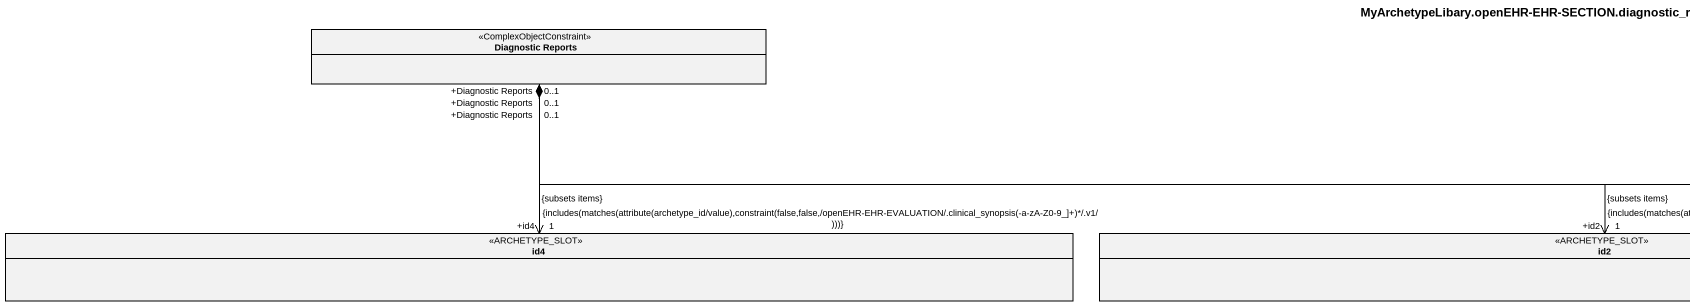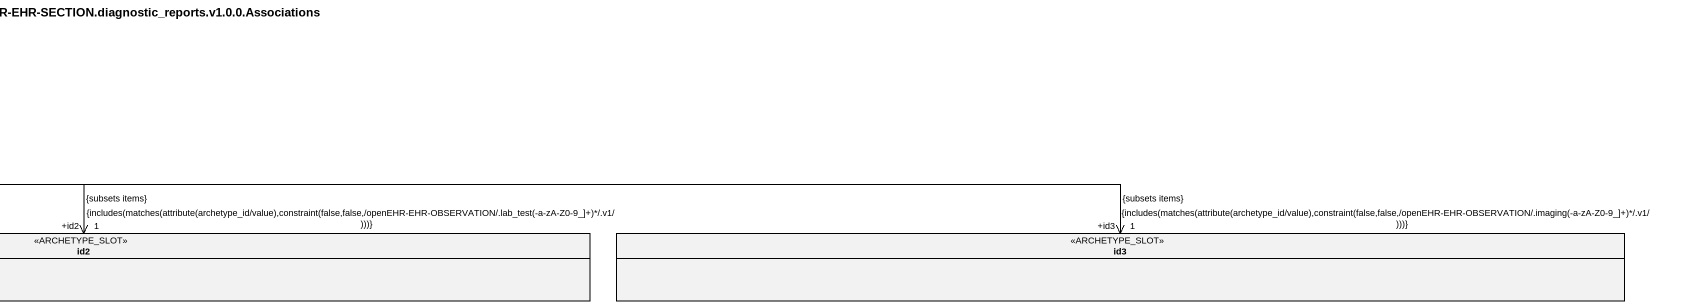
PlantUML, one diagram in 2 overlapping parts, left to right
@startuml
title MyArchetypeLibary.openEHR-EHR-SECTION.diagnostic_reports.v1.0.0.Associations
hide circle
hide empty members
class "Diagnostic Reports" as Diagnostic_Reports <<ComplexObjectConstraint>>
class id4 <<ARCHETYPE_SLOT>>
class id2 <<ARCHETYPE_SLOT>>
class id3 <<ARCHETYPE_SLOT>>
Diagnostic_Reports "+Diagnostic Reports\n0..1" *--> "+id4\n1\n{includes(matches(attribute(archetype_id/value),constraint(false,false,/openEHR-EHR-EVALUATION/.clinical_synopsis(-a-zA-Z0-9_]+)*/.v1/)))}\n{subsets items}" id4
Diagnostic_Reports "+Diagnostic Reports\n0..1" *-right-> "+id2\n1\n{includes(matches(attribute(archetype_id/value),constraint(false,false,/openEHR-EHR-OBSERVATION/.lab_test(-a-zA-Z0-9_]+)*/.v1/)))}\n{subsets items}" id2
Diagnostic_Reports "+Diagnostic Reports\n0..1" *-right-> "+id3\n1\n{includes(matches(attribute(archetype_id/value),constraint(false,false,/openEHR-EHR-OBSERVATION/.imaging(-a-zA-Z0-9_]+)*/.v1/)))}\n{subsets items}" id3
@enduml
